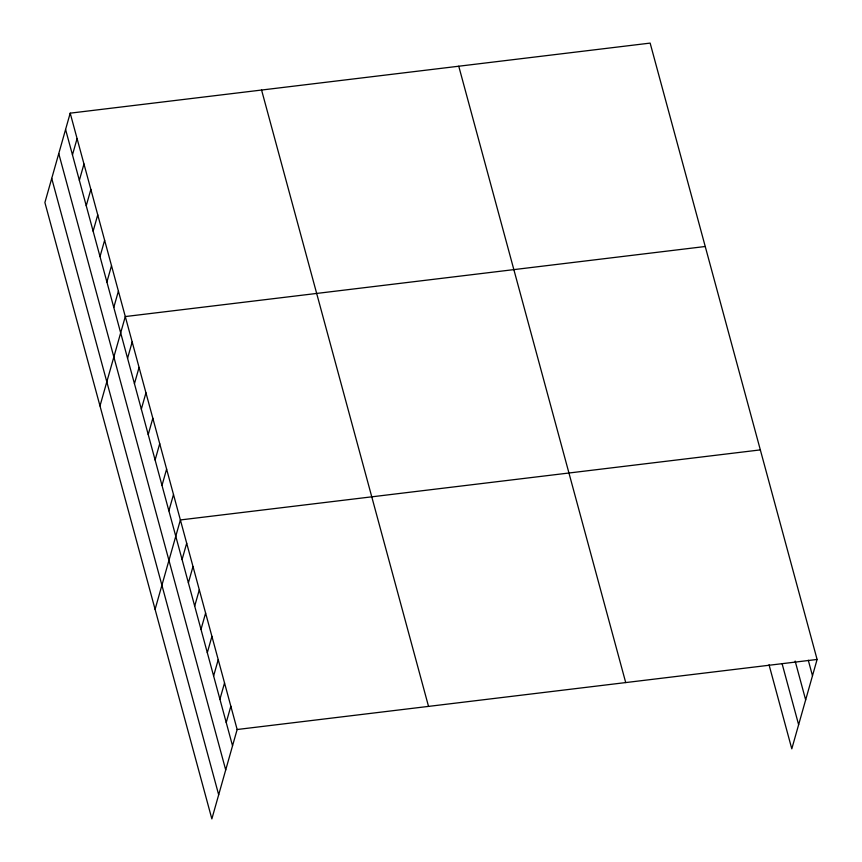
<?xml version="1.0" encoding="UTF-8"?>
<svg xmlns="http://www.w3.org/2000/svg" width="862" height="862" viewBox="0 0 862 862"><rect width="100%" height="100%" fill="white"/><g stroke="black" fill="none" stroke-linecap="round" stroke-linejoin="round"><path stroke-width="1.29" d="M70.199 113.159L44.899 202.548L211.858 818.9L237.147 729.511L70.199 113.159L650.142 43.1L817.101 659.452L791.801 748.841L769.033 664.764M72.462 154.891L77.084 138.577M79.358 180.309L83.97 164.006M86.243 205.738L90.855 189.435M93.128 231.167L97.74 214.853M100.014 256.585L104.625 240.282M106.899 282.014L111.51 265.701M113.784 307.432L118.406 291.13M99.992 405.937L125.292 316.559L705.235 246.5M127.565 358.29L132.177 341.977M134.45 383.709L139.062 367.406M141.336 409.138L145.947 392.824M148.221 434.556L152.833 418.253M155.106 459.985L159.729 443.682M162.002 485.403L166.614 469.1M168.887 510.832L173.499 494.529M155.095 609.337L180.384 519.948L760.338 449.889M182.076 559.546L186.688 543.232M188.39 582.831L193.002 566.517M194.693 606.115L199.305 589.802M200.997 629.4L205.609 613.087M207.311 652.685L211.923 636.371M213.614 675.97L218.226 659.656M219.918 699.244L224.54 682.941M226.232 722.528L230.844 706.226M237.147 729.511L817.101 659.452M808.287 660.238L812.489 675.765M795.152 661.068L805.658 699.879M782.157 663.923L798.632 724.726M458.756 66.223L625.715 682.575M261.574 90.036L428.533 706.398M65.577 129.462L232.535 745.813M58.756 153.576L225.715 769.938M51.72 178.423L218.679 794.786"/></g></svg>
